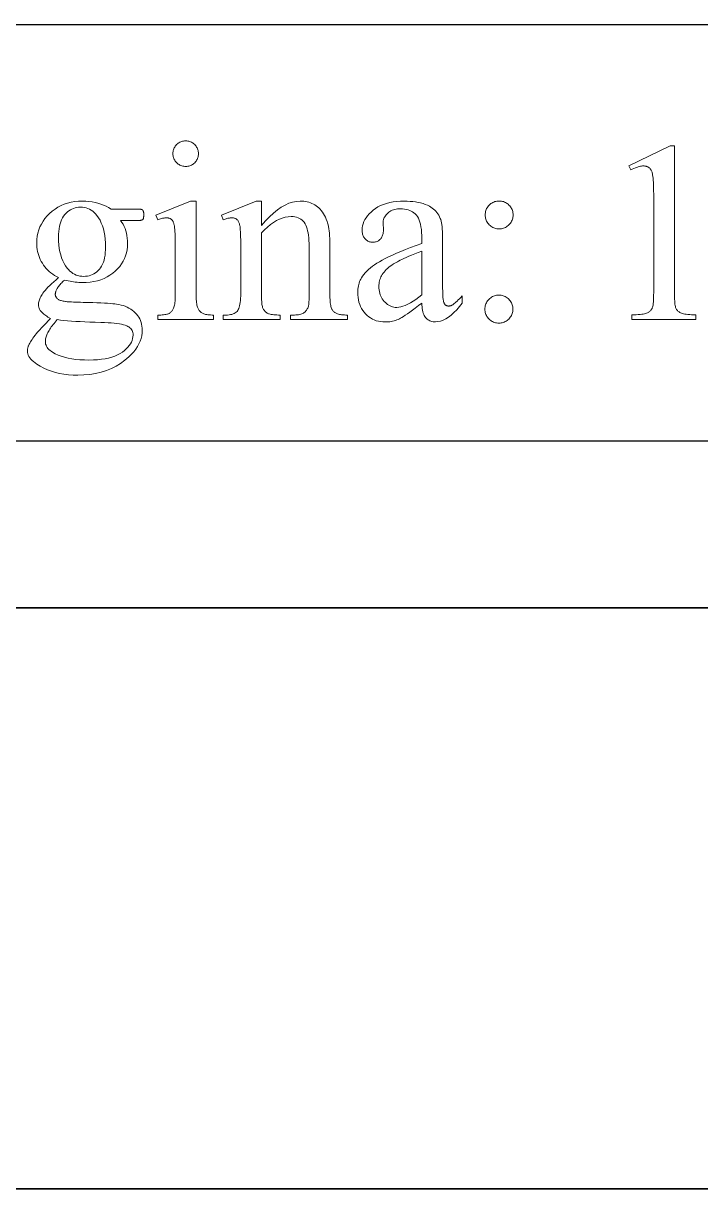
# Model space of a CAD drawing. Extents: x 0 to 297, y 0 to 210.
# Drawn here: x 236.92 to 248.58, y 0 to 20.07 of the extents above; entities that cross this region are included whole.
import ezdxf

# ---------------------------------------------------------------- set-up
doc = ezdxf.new("R2010")
doc.units = 0

msp = doc.modelspace()

# ---------------------------------------------------------------- linework, layer by layer
at = {"color": 7, "lineweight": 35}
for p, q in [((162, 20), (286.882111, 20.066713)), ((162, 12.832358), (286.882111, 12.899072)), ((10, 10), (287, 10)), ((97, 10), (287, 10)), ((296.999512, 0.000561), (0.00002, 0.000561))]:
    msp.add_line(p, q, dxfattribs=at)
at = {"color": 7, "lineweight": 13}
for points in [[(239.7146, 18.040915), (239.732498, 18.040276), (239.749847, 18.038363), (239.766663, 18.035172), (239.782944, 18.030706), (239.798676, 18.024963), (239.813873, 18.017944), (239.828522, 18.009649), (239.842636, 18.000078), (239.856216, 17.989231), (239.869247, 17.977108), (239.881363, 17.964077), (239.892212, 17.950504), (239.901779, 17.93639), (239.91008, 17.921738), (239.917099, 17.906542), (239.922836, 17.890806), (239.927307, 17.874531), (239.930496, 17.857714), (239.932419, 17.840355), (239.933044, 17.822458), (239.932419, 17.804548), (239.930496, 17.787159), (239.927307, 17.770287), (239.922836, 17.753937), (239.917099, 17.738102), (239.91008, 17.72279), (239.901779, 17.707994), (239.892212, 17.69372), (239.881363, 17.679962), (239.869247, 17.666725), (239.856216, 17.654398), (239.842636, 17.643366), (239.828522, 17.633633), (239.813873, 17.625198), (239.798676, 17.618059), (239.782944, 17.612221), (239.766663, 17.607677), (239.749847, 17.604433), (239.732498, 17.602486), (239.7146, 17.601837), (239.696686, 17.602486), (239.679291, 17.604433), (239.662415, 17.607677), (239.646072, 17.612221), (239.630234, 17.618059), (239.614929, 17.625198), (239.600128, 17.633633), (239.585861, 17.643366), (239.572098, 17.654398), (239.558868, 17.666725), (239.546539, 17.679962), (239.535507, 17.69372), (239.525772, 17.707994), (239.517334, 17.72279), (239.510193, 17.738102), (239.504349, 17.753937), (239.499817, 17.770287), (239.496567, 17.787159), (239.494629, 17.804548), (239.493973, 17.822458), (239.494614, 17.840355), (239.496521, 17.857714), (239.49971, 17.874531), (239.504181, 17.890806), (239.509918, 17.906542), (239.516937, 17.921738), (239.525238, 17.93639), (239.534805, 17.950504), (239.545654, 17.964077), (239.557785, 17.977108), (239.570831, 17.989231), (239.584473, 18.000078), (239.598694, 18.009649), (239.613495, 18.017944), (239.628891, 18.024963), (239.644867, 18.030706), (239.661423, 18.035172), (239.678558, 18.038363), (239.696289, 18.040276)], [(247.341125, 17.610489), (248.054901, 17.958723), (248.126266, 17.958723), (248.126266, 15.482155), (248.12648, 15.4347), (248.12709, 15.390965), (248.128128, 15.350951), (248.129562, 15.314656), (248.131409, 15.282083), (248.133667, 15.253229), (248.136337, 15.228096), (248.13942, 15.206682), (248.142914, 15.18899), (248.14682, 15.175017), (248.151367, 15.163186), (248.156815, 15.151917), (248.163147, 15.141211), (248.170349, 15.131066), (248.178452, 15.121485), (248.187439, 15.112465), (248.197311, 15.104008), (248.208069, 15.096113), (248.219727, 15.08878), (248.232254, 15.08201), (248.246582, 15.075803), (248.26358, 15.070158), (248.283264, 15.065075), (248.305618, 15.060555), (248.330673, 15.056596), (248.358398, 15.053201), (248.388809, 15.050366), (248.421906, 15.048096), (248.457672, 15.046387), (248.49614, 15.04524), (248.49614, 14.965212), (247.393036, 14.965212), (247.393036, 15.04524), (247.43309, 15.046376), (247.470215, 15.048053), (247.504379, 15.050269), (247.535614, 15.053027), (247.563904, 15.056326), (247.589264, 15.060165), (247.611664, 15.064545), (247.631134, 15.069466), (247.647659, 15.074927), (247.66124, 15.080929), (247.672989, 15.087418), (247.68399, 15.094339), (247.694275, 15.101693), (247.703812, 15.10948), (247.712616, 15.1177), (247.720673, 15.126351), (247.728012, 15.135435), (247.734604, 15.144953), (247.740463, 15.154902), (247.74559, 15.165284), (247.750122, 15.177991), (247.754166, 15.194916), (247.757721, 15.216059), (247.760818, 15.24142), (247.763443, 15.270998), (247.765579, 15.304793), (247.767242, 15.342808), (247.768433, 15.385038), (247.76915, 15.431488), (247.769394, 15.482155), (247.769394, 17.065428), (247.769165, 17.127159), (247.768524, 17.184303), (247.767441, 17.236862), (247.76593, 17.284838), (247.763977, 17.328226), (247.761597, 17.367029), (247.758789, 17.401247), (247.755539, 17.43088), (247.751862, 17.455925), (247.747757, 17.476387), (247.744476, 17.489862), (247.740707, 17.502602), (247.736435, 17.514606), (247.731659, 17.525875), (247.726395, 17.536409), (247.720642, 17.546207), (247.714371, 17.555269), (247.707611, 17.563597), (247.700363, 17.571188), (247.692596, 17.578045), (247.684433, 17.584209), (247.675949, 17.589725), (247.66713, 17.594591), (247.65799, 17.59881), (247.648529, 17.602379), (247.638748, 17.605299), (247.628632, 17.607569), (247.618195, 17.609192), (247.607437, 17.610165), (247.596344, 17.610489), (247.579712, 17.609819), (247.561829, 17.607807), (247.542694, 17.604454), (247.522293, 17.599762), (247.500641, 17.593727), (247.477737, 17.586351), (247.453583, 17.577635), (247.428162, 17.567577), (247.401489, 17.556177), (247.373566, 17.543438)], [(237.525696, 15.687634), (237.490204, 15.706074), (237.45639, 15.725919), (237.424271, 15.747169), (237.393845, 15.769826), (237.365097, 15.793889), (237.338043, 15.819358), (237.312668, 15.846232), (237.288986, 15.874513), (237.266983, 15.904199), (237.246674, 15.935291), (237.22818, 15.967422), (237.211639, 16.000223), (237.197037, 16.033693), (237.184387, 16.067837), (237.173676, 16.10265), (237.164917, 16.138132), (237.158112, 16.174286), (237.153244, 16.211109), (237.150314, 16.248604), (237.149338, 16.28677), (237.151566, 16.34478), (237.158218, 16.401146), (237.169296, 16.455868), (237.184814, 16.508947), (237.204773, 16.560381), (237.229156, 16.610172), (237.25798, 16.658319), (237.291229, 16.704823), (237.328918, 16.749681), (237.371048, 16.792898), (237.416626, 16.833172), (237.464706, 16.869205), (237.515259, 16.901001), (237.568298, 16.928556), (237.62384, 16.951874), (237.681854, 16.970951), (237.742371, 16.985788), (237.805359, 16.996387), (237.87085, 17.002747), (237.938812, 17.004866), (237.994736, 17.003481), (238.049133, 16.999329), (238.102005, 16.992407), (238.153381, 16.982718), (238.203232, 16.970259), (238.251587, 16.955032), (238.298401, 16.937037), (238.343719, 16.916271), (238.387512, 16.892738), (238.42981, 16.866438), (238.849411, 16.866438), (238.867233, 16.866383), (238.883499, 16.86622), (238.898209, 16.865952), (238.911362, 16.865572), (238.922958, 16.865086), (238.932999, 16.864491), (238.941467, 16.863789), (238.948395, 16.862976), (238.953751, 16.862057), (238.957565, 16.861031), (238.96051, 16.859873), (238.963272, 16.858564), (238.965866, 16.857105), (238.968292, 16.855494), (238.970535, 16.853729), (238.97261, 16.851816), (238.974518, 16.849751), (238.976257, 16.847534), (238.977814, 16.845165), (238.979187, 16.842646), (238.981659, 16.838449), (238.983871, 16.833647), (238.985809, 16.828239), (238.987503, 16.822227), (238.988922, 16.815609), (238.990097, 16.808384), (238.990997, 16.800554), (238.991653, 16.792118), (238.992035, 16.783077), (238.992172, 16.773432), (238.992065, 16.762529), (238.991745, 16.752321), (238.991196, 16.742804), (238.990448, 16.733978), (238.989471, 16.725845), (238.988281, 16.718407), (238.986877, 16.711657), (238.985245, 16.705601), (238.983414, 16.700237), (238.981354, 16.695564), (238.979965, 16.693445), (238.978378, 16.691412), (238.976593, 16.689465), (238.974609, 16.687605), (238.972427, 16.685831), (238.970062, 16.684145), (238.967499, 16.682545), (238.964737, 16.68103), (238.961792, 16.679602), (238.958649, 16.678261), (238.954636, 16.677029), (238.949081, 16.675926), (238.942001, 16.674952), (238.93338, 16.674109), (238.923233, 16.673395), (238.91153, 16.672812), (238.898315, 16.672358), (238.883545, 16.672031), (238.867249, 16.671837), (238.849411, 16.671772), (238.592026, 16.671772), (238.615036, 16.639761), (238.635635, 16.60602), (238.653793, 16.570547), (238.66954, 16.533344), (238.682877, 16.494411), (238.693771, 16.453749), (238.702255, 16.411354), (238.708313, 16.367231), (238.711945, 16.321377), (238.71315, 16.273792), (238.711029, 16.219221), (238.704666, 16.16625), (238.694077, 16.11488), (238.67923, 16.065111), (238.660156, 16.016943), (238.636841, 15.970374), (238.609283, 15.925406), (238.577484, 15.88204), (238.541458, 15.840273), (238.50119, 15.800107), (238.457336, 15.76271), (238.410599, 15.729249), (238.360962, 15.699725), (238.308426, 15.674137), (238.252991, 15.652487), (238.194656, 15.634772), (238.133423, 15.620995), (238.06929, 15.611153), (238.002258, 15.605247), (237.932327, 15.603279), (237.902847, 15.603712), (237.87323, 15.60501), (237.843491, 15.607173), (237.813629, 15.610201), (237.78363, 15.614095), (237.753494, 15.618853), (237.723236, 15.624476), (237.692841, 15.630965), (237.662323, 15.638319), (237.631683, 15.646539), (237.613266, 15.630305), (237.596085, 15.614484), (237.580124, 15.599072), (237.565414, 15.584073), (237.551926, 15.569484), (237.539673, 15.555305), (237.528656, 15.541538), (237.51886, 15.528182), (237.5103, 15.515237), (237.502991, 15.502703), (237.496613, 15.490558), (237.490921, 15.478781), (237.485886, 15.467371), (237.481522, 15.456329), (237.477844, 15.445655), (237.474823, 15.435349), (237.472473, 15.42541), (237.470795, 15.415839), (237.469788, 15.406635), (237.469452, 15.3978), (237.469818, 15.390468), (237.470886, 15.383179), (237.472672, 15.375933), (237.475174, 15.368731), (237.478378, 15.361571), (237.4823, 15.354455), (237.486954, 15.347382), (237.492294, 15.340352), (237.498367, 15.333366), (237.505142, 15.326423), (237.51297, 15.319696), (237.522156, 15.313359), (237.5327, 15.307411), (237.544601, 15.301852), (237.557877, 15.296682), (237.57251, 15.291903), (237.588501, 15.287512), (237.60585, 15.28351), (237.624573, 15.279899), (237.644653, 15.276675), (237.658585, 15.274967), (237.676147, 15.273301), (237.697342, 15.271679), (237.722183, 15.2701), (237.750641, 15.268564), (237.782745, 15.267072), (237.818466, 15.265623), (237.857834, 15.264217), (237.900833, 15.262855), (237.947464, 15.261535), (238.033447, 15.259285), (238.113144, 15.256863), (238.186584, 15.254268), (238.253738, 15.251499), (238.314636, 15.248557), (238.369247, 15.245442), (238.417587, 15.242155), (238.459656, 15.238694), (238.495453, 15.235061), (238.524979, 15.231254), (238.564392, 15.2247), (238.602188, 15.216286), (238.638367, 15.206012), (238.672913, 15.193878), (238.705856, 15.179884), (238.737152, 15.164029), (238.766846, 15.146315), (238.794907, 15.12674), (238.82135, 15.105306), (238.846176, 15.08201), (238.868973, 15.057223), (238.889389, 15.031311), (238.907394, 15.004274), (238.923004, 14.976113), (238.936203, 14.946827), (238.947006, 14.916416), (238.955414, 14.88488), (238.961411, 14.85222), (238.965012, 14.818435), (238.966217, 14.783525), (238.963928, 14.734945), (238.957047, 14.686971), (238.945587, 14.639603), (238.929535, 14.59284), (238.90889, 14.546682), (238.883682, 14.501131), (238.853867, 14.456185), (238.819489, 14.411845), (238.780502, 14.368111), (238.736938, 14.324982), (238.667404, 14.264981), (238.59375, 14.211297), (238.515991, 14.163929), (238.434128, 14.122876), (238.34816, 14.08814), (238.258072, 14.059718), (238.163879, 14.037613), (238.065567, 14.021823), (237.96315, 14.01235), (237.856628, 14.009192), (237.774429, 14.011073), (237.694839, 14.016719), (237.617844, 14.026128), (237.543427, 14.0393), (237.471619, 14.056235), (237.402405, 14.076935), (237.335785, 14.101398), (237.271759, 14.129624), (237.210342, 14.161614), (237.151505, 14.197368), (237.120682, 14.219084), (237.093109, 14.240973), (237.068771, 14.263035), (237.047684, 14.28527), (237.029846, 14.307677), (237.015244, 14.330258), (237.003891, 14.353013), (236.995773, 14.37594), (236.990906, 14.39904), (236.989288, 14.422314), (236.989517, 14.432695), (236.990234, 14.443078), (236.991425, 14.45346), (236.993088, 14.463842), (236.995239, 14.474224), (236.997849, 14.484606), (237.000946, 14.494988), (237.004517, 14.50537), (237.00856, 14.515753), (237.013077, 14.526134), (237.02121, 14.542768), (237.030899, 14.560656), (237.042145, 14.579798), (237.054947, 14.600194), (237.069321, 14.621845), (237.085236, 14.644751), (237.102707, 14.668911), (237.12175, 14.694325), (237.142334, 14.720994), (237.16449, 14.748918), (237.169418, 14.754758), (237.178162, 14.764491), (237.190704, 14.778117), (237.207047, 14.795637), (237.227203, 14.81705), (237.251175, 14.842357), (237.278946, 14.871556), (237.310532, 14.90465), (237.345917, 14.941636), (237.385101, 14.982515), (237.363266, 14.995785), (237.342758, 15.008774), (237.323563, 15.021481), (237.305679, 15.033907), (237.289124, 15.046052), (237.27388, 15.057916), (237.259964, 15.069498), (237.247375, 15.080799), (237.236084, 15.09182), (237.226135, 15.102559), (237.217285, 15.113297), (237.209381, 15.124318), (237.202408, 15.135619), (237.196365, 15.147202), (237.191254, 15.159065), (237.187073, 15.17121), (237.183807, 15.183637), (237.181488, 15.196343), (237.180084, 15.209332), (237.179626, 15.222602), (237.180237, 15.238002), (237.182098, 15.253922), (237.185181, 15.27036), (237.189484, 15.287317), (237.195038, 15.304793), (237.201813, 15.322789), (237.209824, 15.341304), (237.21907, 15.360338), (237.229553, 15.379891), (237.241272, 15.399963), (237.255203, 15.421139), (237.272369, 15.444), (237.292755, 15.46855), (237.31636, 15.494786), (237.343201, 15.52271), (237.373245, 15.55232), (237.406525, 15.583618), (237.443024, 15.616603), (237.482758, 15.651276)], [(237.902054, 16.901045), (237.87056, 16.899769), (237.840103, 16.895941), (237.810684, 16.889559), (237.782303, 16.880627), (237.754974, 16.869141), (237.728668, 16.855104), (237.7034, 16.838514), (237.679184, 16.819372), (237.655991, 16.797678), (237.63385, 16.773432), (237.613297, 16.746546), (237.59491, 16.716934), (237.57869, 16.684599), (237.564636, 16.649538), (237.552734, 16.611752), (237.542999, 16.571239), (237.535431, 16.528002), (237.530029, 16.48204), (237.526779, 16.433352), (237.525696, 16.381939), (237.527161, 16.315125), (237.531586, 16.251383), (237.53894, 16.190712), (237.549225, 16.133114), (237.562469, 16.078587), (237.578644, 16.02713), (237.597763, 15.978745), (237.619827, 15.933431), (237.644836, 15.891189), (237.672775, 15.852018), (237.695877, 15.824895), (237.720184, 15.800627), (237.745712, 15.779213), (237.772446, 15.760655), (237.800385, 15.744952), (237.829544, 15.732104), (237.859909, 15.722112), (237.891495, 15.714973), (237.924286, 15.710691), (237.958282, 15.709264), (237.99057, 15.710497), (238.021698, 15.714195), (238.051651, 15.72036), (238.080444, 15.72899), (238.108063, 15.740086), (238.134521, 15.753647), (238.159805, 15.769674), (238.183929, 15.788168), (238.206879, 15.809127), (238.228653, 15.832551), (238.248795, 15.858615), (238.2668, 15.88749), (238.2827, 15.919177), (238.296478, 15.953676), (238.308136, 15.990987), (238.317673, 16.031109), (238.325104, 16.074043), (238.330399, 16.119789), (238.333572, 16.168348), (238.334641, 16.219719), (238.333145, 16.287006), (238.328659, 16.351311), (238.321198, 16.41263), (238.31076, 16.470964), (238.297333, 16.526316), (238.280914, 16.57868), (238.261505, 16.628059), (238.23912, 16.674456), (238.213745, 16.717865), (238.185394, 16.758291), (238.162704, 16.785414), (238.138763, 16.809681), (238.113556, 16.831095), (238.087112, 16.849653), (238.059402, 16.865356), (238.030441, 16.878204), (238.000229, 16.888197), (237.96875, 16.895334), (237.936035, 16.899616)], [(239.894119, 17.004866), (239.894119, 15.412941), (239.894394, 15.376982), (239.895203, 15.343511), (239.896545, 15.312526), (239.898438, 15.284029), (239.900879, 15.25802), (239.903854, 15.234498), (239.907364, 15.213464), (239.911423, 15.194916), (239.916016, 15.178857), (239.921158, 15.165284), (239.926819, 15.153269), (239.933014, 15.141881), (239.939713, 15.131121), (239.94693, 15.120987), (239.954681, 15.111481), (239.962936, 15.102602), (239.971725, 15.09435), (239.981018, 15.086726), (239.990845, 15.079729), (240.00119, 15.073359), (240.01265, 15.067606), (240.025879, 15.062458), (240.040863, 15.057916), (240.057587, 15.053979), (240.07608, 15.050648), (240.096313, 15.047923), (240.118301, 15.045803), (240.142029, 15.044289), (240.167526, 15.043381), (240.194763, 15.043077), (240.194763, 14.965212), (239.232254, 14.965212), (239.232254, 15.043077), (239.260284, 15.043359), (239.286423, 15.044203), (239.310638, 15.045609), (239.332962, 15.047577), (239.353378, 15.050107), (239.371902, 15.053201), (239.388504, 15.056856), (239.403214, 15.061073), (239.416016, 15.065853), (239.426926, 15.071196), (239.436661, 15.077188), (239.445999, 15.083914), (239.454926, 15.091376), (239.463425, 15.099574), (239.471527, 15.108507), (239.479218, 15.118176), (239.486496, 15.128579), (239.493362, 15.139718), (239.499817, 15.151592), (239.505875, 15.164203), (239.511414, 15.17837), (239.516388, 15.194916), (239.520767, 15.213842), (239.524551, 15.235147), (239.527771, 15.258831), (239.530396, 15.284895), (239.53244, 15.313337), (239.533905, 15.344159), (239.534775, 15.37736), (239.535065, 15.412941), (239.535065, 16.176458), (239.534882, 16.238644), (239.534286, 16.296286), (239.53331, 16.349386), (239.531952, 16.397943), (239.530197, 16.441959), (239.528061, 16.481434), (239.525528, 16.516365), (239.522614, 16.546755), (239.519302, 16.572601), (239.515594, 16.593906), (239.512405, 16.607328), (239.50885, 16.619905), (239.504959, 16.631639), (239.500717, 16.64253), (239.49614, 16.652576), (239.491211, 16.661779), (239.485931, 16.670139), (239.480301, 16.677656), (239.474335, 16.684328), (239.468018, 16.690157), (239.461288, 16.695295), (239.454086, 16.69989), (239.446411, 16.703947), (239.438263, 16.70746), (239.429626, 16.710436), (239.420517, 16.712868), (239.410934, 16.714762), (239.400879, 16.716112), (239.39035, 16.716925), (239.379333, 16.717194), (239.366959, 16.716869), (239.35408, 16.715897), (239.340668, 16.714275), (239.326736, 16.712004), (239.312286, 16.709084), (239.297318, 16.705515), (239.28183, 16.701298), (239.265823, 16.69643), (239.249298, 16.690914), (239.232254, 16.68475), (239.201981, 16.762617), (239.79895, 17.004866)], [(241.018845, 16.585255), (241.088165, 16.664982), (241.156845, 16.736315), (241.224869, 16.799257), (241.292236, 16.853806), (241.358963, 16.899963), (241.425049, 16.937729), (241.490479, 16.9671), (241.555252, 16.988081), (241.619385, 17.000669), (241.682877, 17.004866), (241.714859, 17.004055), (241.745941, 17.001621), (241.776108, 16.997566), (241.805374, 16.991888), (241.83374, 16.984589), (241.861176, 16.975666), (241.887726, 16.965122), (241.913361, 16.952955), (241.93808, 16.939167), (241.961884, 16.923756), (241.984772, 16.906485), (242.006699, 16.887115), (242.027679, 16.865648), (242.047714, 16.842083), (242.066788, 16.81642), (242.084915, 16.788658), (242.102097, 16.758799), (242.118317, 16.726841), (242.133575, 16.692785), (242.147903, 16.656631), (242.156937, 16.629292), (242.165039, 16.599184), (242.172165, 16.566307), (242.17836, 16.530663), (242.183594, 16.492249), (242.187866, 16.451065), (242.191208, 16.407116), (242.193588, 16.360395), (242.195007, 16.310907), (242.19548, 16.258652), (242.19548, 15.412941), (242.195786, 15.376516), (242.196701, 15.342515), (242.198212, 15.310936), (242.200333, 15.28178), (242.203064, 15.255046), (242.20639, 15.230735), (242.210327, 15.208845), (242.214874, 15.189379), (242.220016, 15.172335), (242.225769, 15.157714), (242.23082, 15.147137), (242.23645, 15.137036), (242.242676, 15.127411), (242.249481, 15.118261), (242.256866, 15.109589), (242.264832, 15.101391), (242.273392, 15.093669), (242.282532, 15.086423), (242.292252, 15.079653), (242.302551, 15.073359), (242.314041, 15.067606), (242.327332, 15.062458), (242.342422, 15.057916), (242.359314, 15.053979), (242.377991, 15.050648), (242.398453, 15.047923), (242.420731, 15.045803), (242.444794, 15.044289), (242.470642, 15.043381), (242.498291, 15.043077), (242.498291, 14.965212), (241.518494, 14.965212), (241.518494, 15.043077), (241.559586, 15.043077), (241.586441, 15.0435), (241.611618, 15.044765), (241.635147, 15.046874), (241.656998, 15.049826), (241.677185, 15.053622), (241.695709, 15.058262), (241.71257, 15.063745), (241.727768, 15.070071), (241.741302, 15.077242), (241.753159, 15.085255), (241.763855, 15.09409), (241.77388, 15.103726), (241.783234, 15.114162), (241.791931, 15.1254), (241.799942, 15.137436), (241.807281, 15.150273), (241.81395, 15.163911), (241.819962, 15.178349), (241.825287, 15.193586), (241.829956, 15.209624), (241.831589, 15.217497), (241.833069, 15.228139), (241.834366, 15.241549), (241.83548, 15.257729), (241.836441, 15.276675), (241.837219, 15.298391), (241.83783, 15.322876), (241.838257, 15.350129), (241.838516, 15.380151), (241.838608, 15.412941), (241.838608, 16.224045), (241.837891, 16.276636), (241.835785, 16.326265), (241.832275, 16.372931), (241.827347, 16.416632), (241.82103, 16.457371), (241.813293, 16.495148), (241.804153, 16.529959), (241.79361, 16.56181), (241.781662, 16.590694), (241.768311, 16.616617), (241.753281, 16.639837), (241.736343, 16.660612), (241.717468, 16.678944), (241.696671, 16.69483), (241.67395, 16.708273), (241.649307, 16.719271), (241.622726, 16.727825), (241.594238, 16.733936), (241.563812, 16.737602), (241.531464, 16.738823), (241.480011, 16.736012), (241.428589, 16.727577), (241.377228, 16.713518), (241.325897, 16.693834), (241.274612, 16.668528), (241.223373, 16.637598), (241.17218, 16.601044), (241.121017, 16.558867), (241.069916, 16.511066), (241.018845, 16.457642), (241.018845, 15.412941), (241.019089, 15.374246), (241.019806, 15.338622), (241.020981, 15.306069), (241.022659, 15.276589), (241.024796, 15.250179), (241.027405, 15.226841), (241.030502, 15.206574), (241.034073, 15.189379), (241.038116, 15.175255), (241.042633, 15.164203), (241.04892, 15.151993), (241.055664, 15.140453), (241.062851, 15.129584), (241.070496, 15.119387), (241.078598, 15.109859), (241.087158, 15.101002), (241.096161, 15.092814), (241.105621, 15.085299), (241.11554, 15.078453), (241.125916, 15.072277), (241.137604, 15.06673), (241.151474, 15.061766), (241.167542, 15.057385), (241.185776, 15.05359), (241.206207, 15.050378), (241.228821, 15.04775), (241.253616, 15.045706), (241.280609, 15.044246), (241.309769, 15.043369), (241.341125, 15.043077), (241.341125, 14.965212), (240.361313, 14.965212), (240.361313, 15.043077), (240.404572, 15.043077), (240.433868, 15.043845), (240.461197, 15.046149), (240.486557, 15.049989), (240.509949, 15.055364), (240.531372, 15.062274), (240.550827, 15.07072), (240.568314, 15.080702), (240.583832, 15.092219), (240.597382, 15.105273), (240.608963, 15.119863), (240.619034, 15.136614), (240.628052, 15.156157), (240.636002, 15.178489), (240.642883, 15.203611), (240.648712, 15.231524), (240.653488, 15.262227), (240.657196, 15.29572), (240.659836, 15.332004), (240.661438, 15.371077), (240.661957, 15.412941), (240.661957, 16.14834), (240.661804, 16.216928), (240.661316, 16.279934), (240.660507, 16.33736), (240.659363, 16.389206), (240.657898, 16.435471), (240.656128, 16.476156), (240.654007, 16.511261), (240.651581, 16.540785), (240.648819, 16.564728), (240.645737, 16.583092), (240.642319, 16.598167), (240.638565, 16.612249), (240.634445, 16.625334), (240.62999, 16.637424), (240.625183, 16.648521), (240.620041, 16.658623), (240.614548, 16.667728), (240.608704, 16.675838), (240.602524, 16.682955), (240.595993, 16.689075), (240.589066, 16.694418), (240.581665, 16.6992), (240.573837, 16.703417), (240.565536, 16.707071), (240.556793, 16.710165), (240.547592, 16.712696), (240.537933, 16.714664), (240.527817, 16.71607), (240.517242, 16.716913), (240.506226, 16.717194), (240.493881, 16.716869), (240.481049, 16.715897), (240.467743, 16.714275), (240.453979, 16.712004), (240.439713, 16.709084), (240.424988, 16.705515), (240.40979, 16.701298), (240.394104, 16.69643), (240.377945, 16.690914), (240.361313, 16.68475), (240.328873, 16.762617), (240.925842, 17.004866), (241.018845, 17.004866)], [(243.778763, 15.25072), (243.720032, 15.205558), (243.665848, 15.164375), (243.616211, 15.127172), (243.571121, 15.09395), (243.530563, 15.064707), (243.494553, 15.039444), (243.463074, 15.018161), (243.436157, 15.000857), (243.413757, 14.987534), (243.39592, 14.978189), (243.372406, 14.967916), (243.348602, 14.958723), (243.324478, 14.950612), (243.300064, 14.943583), (243.27533, 14.937634), (243.250305, 14.932768), (243.224976, 14.928983), (243.199356, 14.926279), (243.173416, 14.924657), (243.147186, 14.924116), (243.106812, 14.925522), (243.067886, 14.92974), (243.030411, 14.936769), (242.994385, 14.94661), (242.959808, 14.959264), (242.926697, 14.974729), (242.89502, 14.993006), (242.864792, 15.014094), (242.836014, 15.037994), (242.808685, 15.064707), (242.783401, 15.093712), (242.760788, 15.124491), (242.740845, 15.157043), (242.723541, 15.191369), (242.708908, 15.227468), (242.696945, 15.265342), (242.687637, 15.304989), (242.680984, 15.346409), (242.676987, 15.389603), (242.675659, 15.43457), (242.6763, 15.463164), (242.678253, 15.49098), (242.681503, 15.518017), (242.686035, 15.544274), (242.691879, 15.569754), (242.69902, 15.594455), (242.707458, 15.618377), (242.717194, 15.641521), (242.728226, 15.663885), (242.740555, 15.685472), (242.759598, 15.714714), (242.78125, 15.743611), (242.805527, 15.772162), (242.832428, 15.800366), (242.861938, 15.828225), (242.894073, 15.855738), (242.928818, 15.882905), (242.966187, 15.909725), (243.006165, 15.936199), (243.048767, 15.962328), (243.095581, 15.988846), (243.148224, 16.016487), (243.206665, 16.045256), (243.27095, 16.075148), (243.341034, 16.106163), (243.416946, 16.138306), (243.498672, 16.171572), (243.586212, 16.205961), (243.679581, 16.241478), (243.778763, 16.278118), (243.778763, 16.355984), (243.777817, 16.413387), (243.774994, 16.467072), (243.770294, 16.517036), (243.763702, 16.56328), (243.755234, 16.605803), (243.744888, 16.644606), (243.732651, 16.679689), (243.718536, 16.711052), (243.702545, 16.738693), (243.684677, 16.762617), (243.665009, 16.783575), (243.643616, 16.802328), (243.620529, 16.818874), (243.595734, 16.833214), (243.569229, 16.845348), (243.541016, 16.855276), (243.511078, 16.862999), (243.479446, 16.868513), (243.446106, 16.871822), (243.411057, 16.872927), (243.384369, 16.87219), (243.358795, 16.869984), (243.334366, 16.866308), (243.31105, 16.86116), (243.288849, 16.854542), (243.267792, 16.846453), (243.247849, 16.836891), (243.229019, 16.825861), (243.211334, 16.813358), (243.194763, 16.799387), (243.179153, 16.784462), (243.165176, 16.769106), (243.152847, 16.753315), (243.142166, 16.737093), (243.133118, 16.720438), (243.125732, 16.703352), (243.119965, 16.685831), (243.11586, 16.667879), (243.113403, 16.649494), (243.112579, 16.630676), (243.116898, 16.505226), (243.116394, 16.485781), (243.114868, 16.467245), (243.11232, 16.449617), (243.108765, 16.432898), (243.104187, 16.417086), (243.098602, 16.402184), (243.091995, 16.388189), (243.084366, 16.375103), (243.075729, 16.362926), (243.066071, 16.351658), (243.055588, 16.341383), (243.044479, 16.332191), (243.032745, 16.32408), (243.020386, 16.317051), (243.007401, 16.311102), (242.99379, 16.306236), (242.979538, 16.30245), (242.964676, 16.299747), (242.949173, 16.298124), (242.933044, 16.297585), (242.917328, 16.298145), (242.902206, 16.299833), (242.887665, 16.302645), (242.873703, 16.306581), (242.860321, 16.311644), (242.847534, 16.317829), (242.835312, 16.32514), (242.823685, 16.333576), (242.812653, 16.343136), (242.802185, 16.353821), (242.792542, 16.365479), (242.78389, 16.377958), (242.776276, 16.39126), (242.769653, 16.405384), (242.764069, 16.42033), (242.759491, 16.436098), (242.755936, 16.452688), (242.753403, 16.4701), (242.751877, 16.488335), (242.751358, 16.507389), (242.753265, 16.544289), (242.758972, 16.580584), (242.768494, 16.616272), (242.781815, 16.651354), (242.79895, 16.685831), (242.819885, 16.719704), (242.844635, 16.75297), (242.873184, 16.785629), (242.905533, 16.817684), (242.941696, 16.849134), (242.981308, 16.878723), (243.023987, 16.905197), (243.069733, 16.928556), (243.118546, 16.948803), (243.170425, 16.965933), (243.225388, 16.979948), (243.283432, 16.99085), (243.344528, 16.998636), (243.408707, 17.003307), (243.475952, 17.004866), (243.527771, 17.003979), (243.577698, 17.001318), (243.625717, 16.996883), (243.671829, 16.990677), (243.716034, 16.982697), (243.758347, 16.97294), (243.798752, 16.961412), (243.83725, 16.948111), (243.87384, 16.933035), (243.908539, 16.916185), (243.933395, 16.902018), (243.956894, 16.886337), (243.979065, 16.869141), (243.999893, 16.850431), (244.019394, 16.830208), (244.037537, 16.80847), (244.054337, 16.785219), (244.069809, 16.760454), (244.083923, 16.734173), (244.09671, 16.706379), (244.104111, 16.685831), (244.110733, 16.66139), (244.116562, 16.633057), (244.121628, 16.600828), (244.125916, 16.564707), (244.12941, 16.524693), (244.132141, 16.480785), (244.134094, 16.432983), (244.135254, 16.38129), (244.135651, 16.325703), (244.135651, 15.653028), (244.135757, 15.598554), (244.136078, 15.54847), (244.136612, 15.502779), (244.137375, 15.461477), (244.138351, 15.424566), (244.139542, 15.392047), (244.140945, 15.363917), (244.142563, 15.340179), (244.144409, 15.320832), (244.146454, 15.305875), (244.148758, 15.293535), (244.151352, 15.28204), (244.154221, 15.271387), (244.157364, 15.261579), (244.160797, 15.252613), (244.164505, 15.244491), (244.168488, 15.237212), (244.17276, 15.230778), (244.177307, 15.225186), (244.182144, 15.220439), (244.187195, 15.21633), (244.192398, 15.212652), (244.197754, 15.209408), (244.203262, 15.206596), (244.208908, 15.204217), (244.214722, 15.202271), (244.220688, 15.200756), (244.226791, 15.199675), (244.233047, 15.199026), (244.239471, 15.19881), (244.246307, 15.198961), (244.25296, 15.199415), (244.25946, 15.200172), (244.265762, 15.201232), (244.271912, 15.202595), (244.277878, 15.20426), (244.283676, 15.206228), (244.289307, 15.2085), (244.294754, 15.211074), (244.300034, 15.21395), (244.309952, 15.220591), (244.321564, 15.229263), (244.334869, 15.23997), (244.349869, 15.25271), (244.366547, 15.267483), (244.384903, 15.284289), (244.404953, 15.303128), (244.426697, 15.324), (244.450119, 15.346906), (244.47522, 15.371845), (244.47522, 15.25072), (244.426987, 15.189076), (244.379196, 15.133922), (244.331818, 15.085255), (244.284882, 15.043077), (244.238388, 15.007389), (244.192322, 14.978189), (244.146683, 14.955479), (244.101471, 14.939257), (244.056702, 14.929523), (244.01236, 14.926279), (243.991592, 14.927014), (243.971695, 14.92922), (243.952667, 14.932898), (243.934494, 14.938046), (243.917191, 14.944664), (243.900757, 14.952753), (243.885178, 14.962314), (243.870468, 14.973345), (243.856628, 14.985847), (243.843643, 14.999819), (243.831711, 15.015565), (243.820984, 15.033388), (243.811462, 15.053287), (243.803162, 15.075262), (243.796066, 15.099315), (243.790176, 15.125443), (243.785507, 15.153647), (243.782043, 15.183928), (243.7798, 15.216286)], [(245.108963, 17.007029), (245.128571, 17.006325), (245.147598, 17.004217), (245.166031, 17.000702), (245.183899, 16.995781), (245.201172, 16.989454), (245.21785, 16.981722), (245.233948, 16.972584), (245.249481, 16.96204), (245.264404, 16.950089), (245.278763, 16.936733), (245.292114, 16.922382), (245.304062, 16.907446), (245.314606, 16.891928), (245.323746, 16.875824), (245.331482, 16.859138), (245.337814, 16.841866), (245.342728, 16.824011), (245.346237, 16.805573), (245.348358, 16.786549), (245.34906, 16.766943), (245.348358, 16.747335), (245.346237, 16.728312), (245.342728, 16.709873), (245.337814, 16.692019), (245.331482, 16.674747), (245.323746, 16.65806), (245.314606, 16.641956), (245.304062, 16.626438), (245.292114, 16.611502), (245.278763, 16.597151), (245.264404, 16.583796), (245.249481, 16.571844), (245.233948, 16.5613), (245.21785, 16.552162), (245.201172, 16.54443), (245.183899, 16.538103), (245.166031, 16.533182), (245.147598, 16.529667), (245.128571, 16.527559), (245.108963, 16.526855), (245.089355, 16.527559), (245.070343, 16.529667), (245.051895, 16.533182), (245.034042, 16.538103), (245.016769, 16.54443), (245.000092, 16.552162), (244.983978, 16.5613), (244.96846, 16.571844), (244.953522, 16.583796), (244.939178, 16.597151), (244.925827, 16.611502), (244.913864, 16.626438), (244.90332, 16.641956), (244.894196, 16.65806), (244.886459, 16.674747), (244.880127, 16.692019), (244.875214, 16.709873), (244.871689, 16.728312), (244.869583, 16.747335), (244.868881, 16.766943), (244.869583, 16.786549), (244.871689, 16.805573), (244.875214, 16.824011), (244.880127, 16.841866), (244.886459, 16.859138), (244.894196, 16.875824), (244.90332, 16.891928), (244.913864, 16.907448), (244.925827, 16.922382), (244.939178, 16.936733), (244.953522, 16.950089), (244.96846, 16.96204), (244.983978, 16.972584), (245.000092, 16.981722), (245.016769, 16.989454), (245.034042, 16.995781), (245.051895, 17.000702), (245.070343, 17.004217), (245.089355, 17.006325)], [(243.778763, 15.391312), (243.778763, 16.146177), (243.715759, 16.120979), (243.657379, 16.097296), (243.603622, 16.075125), (243.554504, 16.05447), (243.51001, 16.035328), (243.470154, 16.0177), (243.434921, 16.001585), (243.404312, 15.986985), (243.378342, 15.9739), (243.356979, 15.962328), (243.323792, 15.943208), (243.292526, 15.923914), (243.263229, 15.904448), (243.235855, 15.884808), (243.210449, 15.864996), (243.186981, 15.84501), (243.165451, 15.824851), (243.145889, 15.80452), (243.12825, 15.784015), (243.112579, 15.763337), (243.098602, 15.742378), (243.086105, 15.72103), (243.075073, 15.699292), (243.065506, 15.677166), (243.057419, 15.65465), (243.050797, 15.631744), (243.045654, 15.608449), (243.041977, 15.584764), (243.039764, 15.560691), (243.039032, 15.536228), (243.039963, 15.505612), (243.042755, 15.476055), (243.047409, 15.447558), (243.053909, 15.420122), (243.062286, 15.393744), (243.07251, 15.368427), (243.08461, 15.34417), (243.098557, 15.320972), (243.114365, 15.298835), (243.132034, 15.277757), (243.150925, 15.258236), (243.170364, 15.24077), (243.190369, 15.22536), (243.210938, 15.212004), (243.232071, 15.200702), (243.253769, 15.191456), (243.276031, 15.184264), (243.298843, 15.179127), (243.322235, 15.176044), (243.346176, 15.175017), (243.380081, 15.17718), (243.416077, 15.183669), (243.454147, 15.194484), (243.494293, 15.209624), (243.536514, 15.229091), (243.580811, 15.252883), (243.627182, 15.281001), (243.675629, 15.313445), (243.726151, 15.350216)], [(245.104645, 15.386986), (245.124664, 15.386271), (245.144058, 15.38413), (245.162811, 15.380562), (245.180954, 15.375566), (245.198456, 15.369142), (245.215347, 15.36129), (245.231598, 15.352011), (245.247223, 15.341304), (245.262222, 15.32917), (245.276596, 15.315608), (245.289948, 15.301052), (245.30191, 15.285933), (245.312454, 15.270251), (245.321579, 15.254007), (245.329315, 15.237202), (245.335648, 15.219833), (245.340561, 15.201902), (245.344086, 15.18341), (245.346191, 15.164354), (245.346893, 15.144736), (245.346176, 15.125129), (245.34404, 15.106106), (245.340469, 15.087667), (245.33548, 15.069812), (245.329041, 15.052541), (245.321198, 15.035853), (245.31192, 15.019751), (245.301208, 15.004231), (245.289078, 14.989296), (245.275513, 14.974945), (245.260956, 14.961589), (245.245834, 14.949638), (245.230164, 14.939095), (245.213913, 14.929955), (245.197113, 14.922223), (245.179749, 14.915896), (245.161804, 14.910976), (245.143311, 14.907461), (245.124268, 14.905353), (245.104645, 14.90465), (245.085037, 14.905353), (245.06601, 14.907461), (245.047577, 14.910976), (245.029724, 14.915896), (245.012451, 14.922223), (244.995758, 14.929955), (244.97966, 14.939095), (244.964142, 14.949638), (244.949203, 14.961589), (244.934845, 14.974945), (244.921494, 14.989296), (244.909546, 15.004231), (244.899002, 15.019751), (244.889862, 15.035853), (244.882126, 15.052541), (244.875809, 15.069812), (244.87088, 15.087667), (244.867371, 15.106106), (244.865265, 15.125129), (244.864563, 15.144736), (244.865265, 15.164354), (244.867371, 15.18341), (244.87088, 15.201902), (244.875809, 15.219833), (244.882126, 15.237202), (244.889862, 15.254007), (244.899002, 15.270251), (244.909546, 15.285933), (244.921494, 15.301052), (244.934845, 15.315608), (244.949203, 15.32917), (244.964142, 15.341304), (244.97966, 15.352011), (244.995758, 15.36129), (245.012451, 15.369142), (245.029724, 15.375566), (245.047577, 15.380562), (245.06601, 15.38413), (245.085037, 15.386271)], [(237.504059, 14.965212), (237.484238, 14.943301), (237.465393, 14.921694), (237.447556, 14.900389), (237.430695, 14.879386), (237.414841, 14.858687), (237.399979, 14.83829), (237.386124, 14.818196), (237.373245, 14.798406), (237.361374, 14.778917), (237.350494, 14.759732), (237.340637, 14.740849), (237.331802, 14.72227), (237.32402, 14.703994), (237.317276, 14.686019), (237.311569, 14.668348), (237.3069, 14.65098), (237.303253, 14.633914), (237.300659, 14.617151), (237.299103, 14.600692), (237.298584, 14.584534), (237.299835, 14.56403), (237.303604, 14.544044), (237.309875, 14.524577), (237.318665, 14.50563), (237.329956, 14.487202), (237.34375, 14.469293), (237.360062, 14.451902), (237.378876, 14.435032), (237.400208, 14.41868), (237.424042, 14.402847), (237.469223, 14.377368), (237.51825, 14.35457), (237.571136, 14.334455), (237.627869, 14.317021), (237.688461, 14.30227), (237.752899, 14.290201), (237.821182, 14.280814), (237.893311, 14.274109), (237.969299, 14.270085), (238.049133, 14.268744), (238.124954, 14.270118), (238.196686, 14.274239), (238.264328, 14.281106), (238.327881, 14.29072), (238.38736, 14.303082), (238.442734, 14.31819), (238.494034, 14.336044), (238.541245, 14.356647), (238.584366, 14.379995), (238.623383, 14.406092), (238.658524, 14.433744), (238.689972, 14.461765), (238.717697, 14.490154), (238.741745, 14.51891), (238.762085, 14.548035), (238.778732, 14.577526), (238.791672, 14.607386), (238.800919, 14.637612), (238.806473, 14.668207), (238.808319, 14.69917), (238.80722, 14.721016), (238.803909, 14.741564), (238.798386, 14.760814), (238.790665, 14.778767), (238.780746, 14.795421), (238.768616, 14.810778), (238.754272, 14.824837), (238.737717, 14.837599), (238.718964, 14.849062), (238.698013, 14.859228), (238.673309, 14.868356), (238.644196, 14.876704), (238.610672, 14.884274), (238.572739, 14.891067), (238.53038, 14.897079), (238.483612, 14.902313), (238.432449, 14.906769), (238.376862, 14.910446), (238.316864, 14.913344), (238.252441, 14.915464), (238.157364, 14.918298), (238.066772, 14.921607), (237.980698, 14.925392), (237.899109, 14.929653), (237.822021, 14.93439), (237.749435, 14.939603), (237.681335, 14.945292), (237.617752, 14.951455), (237.558655, 14.958096)]]:
    msp.add_lwpolyline(points, close=True, dxfattribs=at)

doc.saveas('drawing.dxf')
